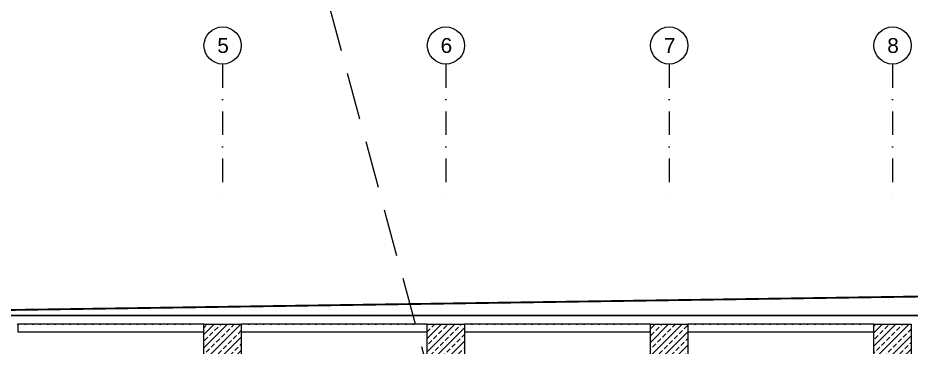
# Model space of a CAD drawing. Header units: centimetres. Extents: x 405564 to 502064, y 46284 to 60634.
# Drawn here: x 445350 to 447750, y 56771 to 57657 of the extents above; entities that cross this region are included whole.
import ezdxf
from ezdxf.enums import TextEntityAlignment as Align
from ezdxf.xclip import XClip

# ---------------------------------------------------------------- set-up
doc = ezdxf.new("R2010")
doc.units = ezdxf.units.CM
doc.header["$XCLIPFRAME"] = 0
for name, pattern in [('ACAD_ISO07W100', [3, 0, -3]), ('BORDER', [1.75, 0.5, -0.25, 0.5, -0.25, 0, -0.25]), ('DASHDOT', [25.4, 12.7, -6.35, 0, -6.35]), ('DASHED', [19.05, 12.7, -6.35]), ('DOT', [0.25, 0, -0.25])]:
    doc.linetypes.add(name, pattern=pattern)
doc.layers.get('0').update_dxf_attribs({"color": 8, "lineweight": 9})
for name, color, linetype, lineweight in [('---___EB_draft00_ALTYAPI_helikoptermania', 8, 'Continuous', 0), ('---___EB_draft00_parselsiniri', 8, 'BORDER', 9), ('0-KRCN-MİMARİ-220526', 8, 'Continuous', 9)]:
    doc.layers.add(name, color=color, linetype=linetype, lineweight=lineweight)
for name, color, linetype in [('AS_DOS_TERAS_UST', 8, 'ACAD_ISO07W100'), ('AS_DUV_CIMENTO ESASLI PANEL CEPHE KAPLAMASI', 8, 'Continuous'), ('AS_DUV_GAZBETON', 8, 'Continuous'), ('AS_OLC_AKS', 8, 'Continuous'), ('AS_TA_BETONARME', 5, 'Continuous'), ('AS_TA_TARAMA', 8, 'Continuous')]:
    doc.layers.add(name, color=color, linetype=linetype)
doc.styles.add('_yazı-50', font='arial.ttf')
pattern_1 = [(225, (17560.68, -7819.299), (17.96051, -17.96051), []), (225, (17542.72, -7819.299), (17.96051, -17.96051), [12.7, -6.35])]

# ---------------------------------------------------------------- blocks, each defined once
blk = doc.blocks.new('OPK-site-surrounding-R01')
at = {"layer": '---___EB_draft00_ALTYAPI_helikoptermania', "linetype": 'DASHED', "ltscale": 10}
blk.add_lwpolyline([(1451.4, 6572.4), (5376.1, -7919.4)], dxfattribs=at)
at = {"layer": '---___EB_draft00_parselsiniri', "linetype": 'DASHDOT', "ltscale": 5, "const_width": 5, "flags": 128}
blk.add_lwpolyline([(-303.7, 52.5), (22545.3, 391.1), (23723.4, -711), (24047.6, -4450), (-299.9, -4450)], close=True, dxfattribs=at)
blk = doc.blocks.new('axis baloon')
blk.add_circle((0, 0), 50)
at = {"style": '_yazı-50'}
blk.add_attdef('AXE', text='', height=40, dxfattribs=at).set_placement((0, 0), align=Align.MIDDLE_CENTER)
blk = doc.blocks.new('Aks_P')
at = {"layer": 'AS_OLC_AKS', "linetype": 'DASHDOT', "ltscale": 5}
for points in [[(2820, 750), (2820, 400)], [(3420, 750), (3420, 400)], [(4020, 750), (4020, 400)], [(4620, 750), (4620, 400)]]:
    blk.add_lwpolyline(points, dxfattribs=at)
at = {"layer": 'AS_OLC_AKS'}
ref = blk.add_blockref('axis baloon', (2820, 800), dxfattribs=at)
ref.add_attrib('AXE', '5', dxfattribs={"layer": '0', "height": 40, "style": '_yazı-50'}).set_placement((2821.3, 800), align=Align.MIDDLE_CENTER)
ref = blk.add_blockref('axis baloon', (3420, 800), dxfattribs=at)
ref.add_attrib('AXE', '6', dxfattribs={"layer": '0', "height": 40, "style": '_yazı-50'}).set_placement((3421.3, 800), align=Align.MIDDLE_CENTER)
ref = blk.add_blockref('axis baloon', (4020, 800), dxfattribs=at)
ref.add_attrib('AXE', '7', dxfattribs={"layer": '0', "height": 40, "style": '_yazı-50'}).set_placement((4021.3, 800), align=Align.MIDDLE_CENTER)
ref = blk.add_blockref('axis baloon', (4620, 800), dxfattribs=at)
ref.add_attrib('AXE', '8', dxfattribs={"layer": '0', "height": 40, "style": '_yazı-50'}).set_placement((4621.3, 800), align=Align.MIDDLE_CENTER)
blk = doc.blocks.new('A$C6A10300A')
at = {"layer": 'AS_TA_TARAMA'}
h = blk.add_hatch(dxfattribs=at)
h.set_pattern_fill('ANSI33', color=256, scale=4, angle=180)
h.set_pattern_definition(pattern_1)
h.paths.add_polyline_path([(7785.68, -3801.45), (7885.68, -3801.45), (7885.68, -3901.45), (7785.68, -3901.45)])
h = blk.add_hatch(dxfattribs=at)
h.set_pattern_fill('ANSI33', color=256, scale=4, angle=180)
h.set_pattern_definition(pattern_1)
h.paths.add_polyline_path([(8385.68, -3801.45), (8485.68, -3801.45), (8485.68, -3901.45), (8385.68, -3901.45)])
h = blk.add_hatch(dxfattribs=at)
h.set_pattern_fill('ANSI33', color=256, scale=4, angle=180)
h.set_pattern_definition(pattern_1)
h.paths.add_polyline_path([(8985.68, -3801.45), (9085.68, -3801.45), (9085.68, -3901.45), (8985.68, -3901.45)])
h = blk.add_hatch(dxfattribs=at)
h.set_pattern_fill('ANSI33', color=256, scale=4, angle=180)
h.set_pattern_definition(pattern_1)
h.paths.add_polyline_path([(9585.68, -3801.45), (9685.68, -3801.45), (9685.68, -3901.45), (9585.68, -3901.45)])
at = {"layer": 'AS_DOS_TERAS_UST', "linetype": 'DOT', "ltscale": 80}
for p, q in [((7285.68, -3801.45), (7785.68, -3801.45)), ((7885.68, -3801.45), (8385.68, -3801.45)), ((8485.68, -3801.45), (8985.68, -3801.45)), ((9085.68, -3801.45), (9585.68, -3801.45))]:
    blk.add_line(p, q, dxfattribs=at)
at = {"layer": 'AS_DUV_CIMENTO ESASLI PANEL CEPHE KAPLAMASI'}
for points in [[(13310.68, -7608.45), (13310.68, -8826.45), (13160.68, -8826.45), (13160.68, -8576.45), (5160.68, -8576.45), (5160.68, -8826.45), (5060.68, -8826.45), (5060.68, -6076.45), (5360.68, -6076.45), (5360.68, -5626.45), (4960.68, -5626.45), (4960.68, -5146.45), (5060.68, -5146.45), (5060.68, -3776.45), (13440.68, -3776.45), (13440.68, -3808.95)], [(13309.43, -7608.45), (13309.43, -8825.2), (13161.93, -8825.2), (13161.93, -8575.2), (5159.43, -8575.2), (5159.43, -8825.2), (5061.93, -8825.2), (5061.93, -6077.7), (5361.93, -6077.7), (5361.93, -5625.2), (4961.93, -5625.2), (4961.93, -5147.7), (5061.93, -5147.7), (5061.93, -3777.7), (13439.43, -3777.7), (13439.43, -3808.95)]]:
    blk.add_lwpolyline(points, dxfattribs=at)
at = {"layer": 'AS_DUV_GAZBETON'}
for points in [[(7285.68, -3821.45), (7785.68, -3821.45), (7785.68, -3801.45), (7285.68, -3801.45)], [(7885.68, -3821.45), (8385.68, -3821.45), (8385.68, -3801.45), (7885.68, -3801.45)], [(8485.68, -3821.45), (8985.68, -3821.45), (8985.68, -3801.45), (8485.68, -3801.45)], [(9085.68, -3821.45), (9585.68, -3821.45), (9585.68, -3801.45), (9085.68, -3801.45)]]:
    blk.add_lwpolyline(points, close=True, dxfattribs=at)
at = {"layer": 'AS_TA_BETONARME'}
for points in [[(7785.68, -3801.45), (7885.68, -3801.45), (7885.68, -3901.45), (7785.68, -3901.45)], [(8385.68, -3801.45), (8485.68, -3801.45), (8485.68, -3901.45), (8385.68, -3901.45)], [(8985.68, -3801.45), (9085.68, -3801.45), (9085.68, -3901.45), (8985.68, -3901.45)], [(9585.68, -3801.45), (9685.68, -3801.45), (9685.68, -3901.45), (9585.68, -3901.45)]]:
    blk.add_lwpolyline(points, close=True, dxfattribs=at)
ref = blk.add_blockref('OPK-site-surrounding-R01', (5135.68, -3851.45))
XClip(ref).set_block_clipping_path([(-5135.679684336, -9648.5463532069), (26364.320315664, 3851.4536467931)])
blk.add_blockref('Aks_P', (5015.68, -3851.45))

msp = doc.modelspace()

# ---------------------------------------------------------------- block references
at = {"layer": '0-KRCN-MİMARİ-220526'}
msp.add_blockref('A$C6A10300A', (438064.1, 60634), dxfattribs=at)

doc.saveas('drawing.dxf')
